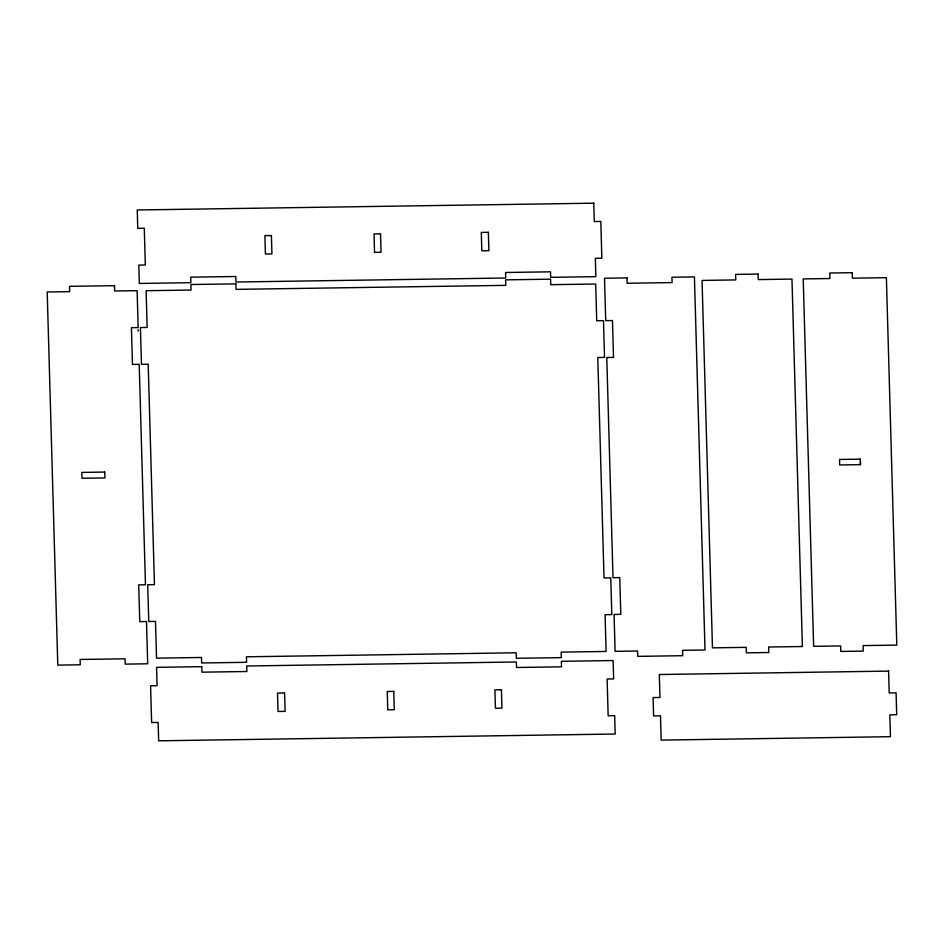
<?xml version="1.0" encoding="UTF-8"?>
<svg xmlns="http://www.w3.org/2000/svg" width="944" height="944" viewBox="0 0 944 944"><rect width="100%" height="100%" fill="white"/><g stroke="black" fill="none" stroke-linecap="round" stroke-linejoin="round"><path stroke-width="1.42" d="M860.385 464.649L860.397 461.887M138.084 329.704L138.119 331.084M593.776 203.184L137.234 209.981L137.765 228.354L144.279 228.247L145.329 264.993L138.803 265.087L139.323 283.46L190.865 282.693L190.7 277.182L235.823 276.509L235.976 282.02L505.724 278.008L505.571 272.497L550.529 271.825L550.682 277.335L595.865 276.663L595.345 258.302L601.847 258.196L600.809 221.462L594.295 221.557L593.776 203.184M271.412 235.552L264.922 235.646L265.406 254.019L271.931 253.924L271.412 235.552M380.538 233.876L374.036 233.97L374.532 252.343L381.057 252.249L380.538 233.876M488.367 232.318L481.298 232.425L481.818 250.797L488.886 250.691L488.367 232.318M758.091 274.079L735.612 274.409L735.765 279.92L702.053 280.427L712.472 647.855L746.197 647.348L746.35 652.847L768.829 652.505L768.676 647.018L802.388 646.522L791.969 279.094L758.244 279.589L758.091 274.079M852.255 272.674L829.8 273.017L829.953 278.527L803.202 278.917L813.634 646.345L840.608 645.944L840.762 651.431L863.241 651.1L863.087 645.613L896.8 645.106L886.381 277.678L852.408 278.185L852.255 272.674M626.993 277.914L604.514 278.244L605.718 320.63L612.467 320.535L613.506 357.387L606.768 357.493L613.01 577.704L619.76 577.598L620.798 614.343L614.06 614.45L615.099 651.336L637.578 651.006L637.731 656.363L682.689 655.691L682.536 650.333L705.015 650.003L694.43 276.911L671.951 277.241L672.104 282.586L627.146 283.259L626.993 277.914M114.484 285.666L69.526 286.339L69.679 291.672L47.2 292.003L57.785 665.131L80.264 664.788L80.11 659.467L125.068 658.794L125.222 664.128L147.701 663.785L146.497 621.53L139.759 621.636L138.709 584.891L145.459 584.796L139.205 364.337L132.467 364.431L131.417 327.686L138.166 327.592L137.116 290.669L114.637 291L114.484 285.666M235.87 283.861L190.912 284.533L191.066 290.044L146.108 290.717L147.158 327.462L140.408 327.556L141.458 364.301L148.196 364.195L154.45 584.655L147.701 584.761L148.751 621.506L155.489 621.4L156.539 658.145L201.497 657.472L201.65 662.983L246.608 662.31L246.455 656.8L516.191 652.788L516.356 658.298L561.314 657.638L561.149 652.115L606.107 651.454L605.069 614.709L611.806 614.603L610.768 577.87L604.03 577.964L597.776 357.505L604.514 357.41L603.476 320.665L596.726 320.759L595.688 284.026L550.73 284.687L550.576 279.176L505.618 279.849L505.772 285.359L236.024 289.371L235.87 283.861M860.326 459.126L839.535 459.445L839.688 464.955L860.48 464.649L860.326 459.126M104.76 472.071L81.833 472.413L81.998 478.254L104.926 477.935L104.76 472.071M201.756 666.665L156.574 667.337L157.093 685.698L150.592 685.804L151.63 722.538L158.132 722.443L158.663 740.816L615.193 734.019L614.674 715.646L608.16 715.753L607.11 679.007L613.635 678.913L613.116 660.54L561.373 661.307L561.527 666.818L516.533 667.491L516.38 661.98L246.714 665.992L246.868 671.503L201.91 672.175L201.756 666.665M888.587 671.101L659.301 674.523L659.962 697.463L653.083 697.569L653.602 715.941L660.481 715.835L661.166 740.108L890.452 736.686L889.826 714.832L896.706 714.726L896.092 692.861L889.213 692.967L888.587 671.101M284.592 692.99L277.524 693.097L278.043 711.469L285.112 711.363L284.592 692.99M393.766 691.374L387.241 691.468L387.76 709.841L394.25 709.746L393.766 691.374M501.441 689.769L494.916 689.863L495.435 708.236L501.925 708.142L501.441 689.769"/></g></svg>
